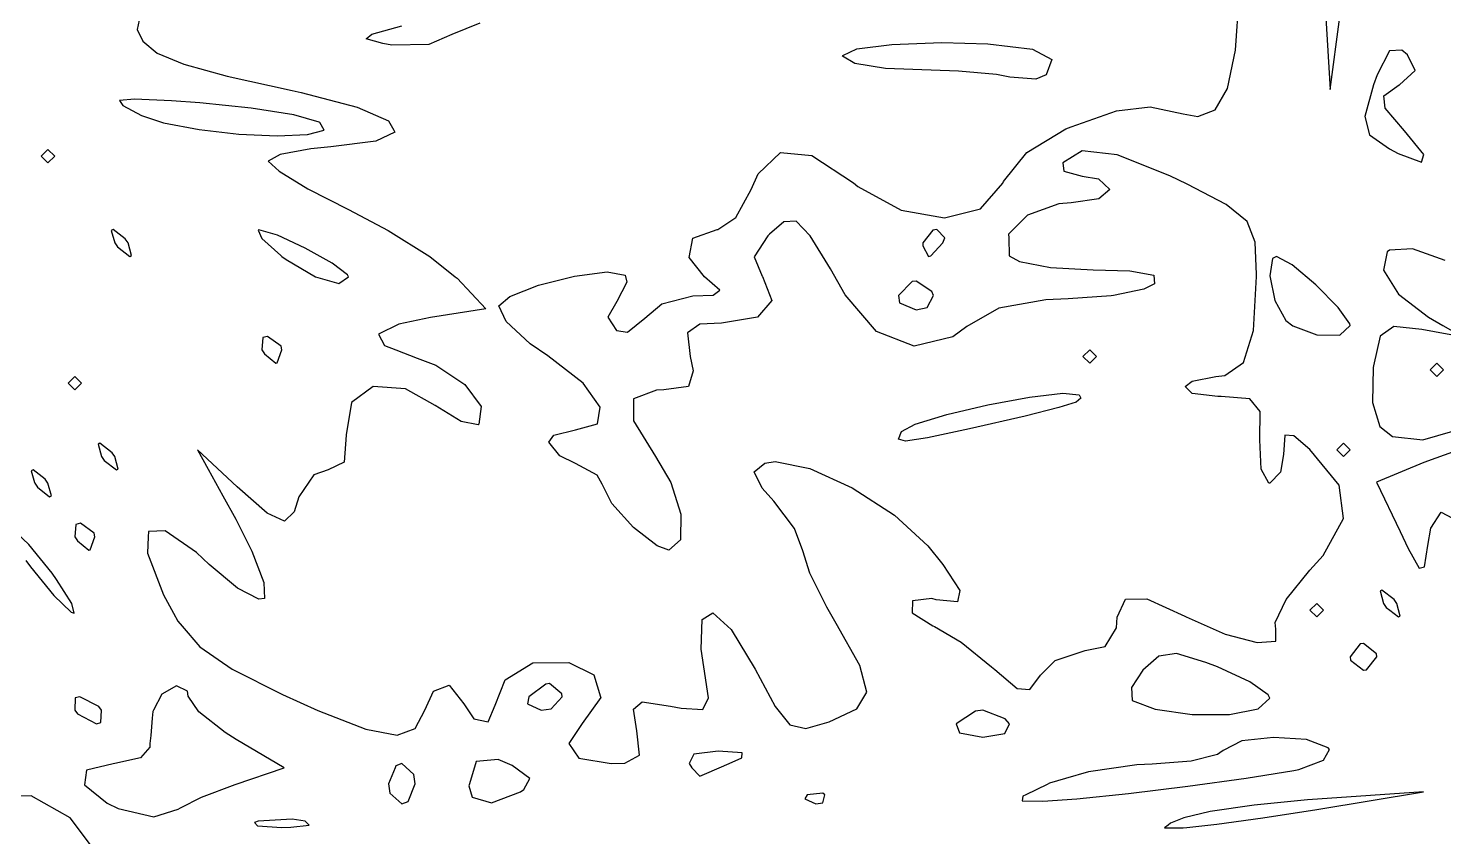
# Model space of a CAD drawing. Extents: x 111.7 to 189.1, y -142.8 to -74.9.
# Drawn here: x 133.35 to 144.24, y -126.17 to -119.95 of the extents above; entities that cross this region are included whole.
import ezdxf

# ---------------------------------------------------------------- set-up
doc = ezdxf.new("R2010")
doc.units = 0
doc.layers.add('BLACK', color=7, linetype='CONTINUOUS')

msp = doc.modelspace()

# ---------------------------------------------------------------- linework, layer by layer
at = {"layer": 'BLACK', "linetype": 'CONTINUOUS'}
for p, q in [((142.641, -120.116), (142.67, -119.671)), ((143.337, -119.867), (143.369, -120.418)), ((143.369, -120.418), (143.443, -119.859)), ((134.198, -119.884), (134.183, -119.958)), ((134.183, -119.958), (134.228, -120.047)), ((135.991, -119.993), (136.222, -119.929)), ((136.822, -119.908), (136.607, -119.996)), ((134.228, -120.047), (134.338, -120.14)), ((135.947, -120.029), (135.991, -119.993)), ((136.076, -120.064), (135.947, -120.029)), ((136.144, -120.078), (136.076, -120.064)), ((136.429, -120.071), (136.144, -120.078)), ((136.607, -119.996), (136.429, -120.071)), ((139.725, -120.106), (139.994, -120.071)), ((139.994, -120.071), (140.38, -120.058)), ((140.38, -120.058), (140.733, -120.067)), ((140.733, -120.067), (141.078, -120.109)), ((134.338, -120.14), (134.542, -120.224)), ((139.615, -120.161), (139.616, -120.157)), ((139.708, -120.219), (139.615, -120.161)), ((139.616, -120.157), (139.725, -120.106)), ((141.078, -120.109), (141.226, -120.189)), ((141.226, -120.189), (141.183, -120.307)), ((142.58, -120.412), (142.641, -120.116)), ((143.827, -120.122), (143.732, -120.305)), ((143.922, -120.115), (143.827, -120.122)), ((143.964, -120.151), (143.922, -120.115)), ((144.024, -120.272), (143.964, -120.151)), ((134.542, -120.224), (134.876, -120.315)), ((134.876, -120.315), (135.376, -120.427)), ((139.946, -120.257), (139.708, -120.219)), ((140.155, -120.265), (139.946, -120.257)), ((140.507, -120.277), (140.155, -120.265)), ((140.801, -120.304), (140.507, -120.277)), ((140.903, -120.323), (140.801, -120.304)), ((141.183, -120.307), (141.103, -120.338)), ((143.732, -120.305), (143.703, -120.383)), ((143.902, -120.382), (144.024, -120.272)), ((135.376, -120.427), (135.447, -120.442)), ((141.103, -120.338), (140.903, -120.323)), ((142.485, -120.576), (142.58, -120.412)), ((143.703, -120.383), (143.636, -120.627)), ((143.782, -120.468), (143.9, -120.383)), ((143.9, -120.383), (143.902, -120.382)), ((134.163, -120.493), (134.046, -120.503)), ((134.046, -120.503), (134.072, -120.543)), ((134.447, -120.507), (134.163, -120.493)), ((134.666, -120.522), (134.447, -120.507)), ((135.061, -120.562), (134.666, -120.522)), ((135.447, -120.442), (135.877, -120.555)), ((143.794, -120.563), (143.782, -120.468)), ((134.072, -120.543), (134.216, -120.619)), ((134.216, -120.619), (134.387, -120.676)), ((135.389, -120.615), (135.061, -120.562)), ((135.584, -120.67), (135.389, -120.615)), ((135.877, -120.555), (136.118, -120.659)), ((141.374, -120.706), (141.723, -120.582)), ((141.723, -120.582), (141.984, -120.552)), ((141.984, -120.552), (142.238, -120.605)), ((142.238, -120.605), (142.351, -120.626)), ((142.351, -120.626), (142.485, -120.576)), ((143.636, -120.627), (143.673, -120.769)), ((143.943, -120.736), (143.794, -120.563)), ((134.387, -120.676), (134.66, -120.728)), ((134.66, -120.728), (134.967, -120.762)), ((135.496, -120.766), (135.622, -120.733)), ((135.591, -120.674), (135.584, -120.67)), ((135.622, -120.733), (135.591, -120.674)), ((136.167, -120.748), (136.02, -120.817)), ((136.118, -120.659), (136.159, -120.733)), ((136.159, -120.733), (136.167, -120.748)), ((141.034, -120.905), (141.334, -120.723)), ((141.334, -120.723), (141.374, -120.706)), ((143.943, -120.737), (143.943, -120.736)), ((144.09, -120.92), (143.943, -120.737)), ((134.967, -120.762), (135.262, -120.775)), ((135.262, -120.775), (135.496, -120.766)), ((135.674, -120.861), (135.52, -120.875)), ((136.02, -120.817), (135.674, -120.861)), ((143.673, -120.769), (143.825, -120.877)), ((133.496, -120.881), (133.445, -120.932)), ((133.445, -120.932), (133.496, -120.984)), ((133.548, -120.932), (133.496, -120.881)), ((133.496, -120.984), (133.548, -120.932)), ((135.261, -120.932), (135.193, -120.971)), ((135.193, -120.971), (135.276, -121.049)), ((135.285, -120.919), (135.261, -120.932)), ((135.52, -120.875), (135.285, -120.919)), ((138.964, -121.068), (139.137, -120.904)), ((139.137, -120.904), (139.379, -120.927)), ((139.379, -120.927), (139.699, -121.138)), ((140.854, -121.127), (141.034, -120.905)), ((141.461, -120.891), (141.312, -120.984)), ((141.73, -120.923), (141.461, -120.891)), ((142.136, -121.083), (141.73, -120.923)), ((143.825, -120.877), (143.892, -120.912)), ((143.892, -120.912), (144.072, -120.979)), ((144.072, -120.979), (144.09, -120.92)), ((135.276, -121.049), (135.497, -121.183)), ((138.911, -121.19), (138.964, -121.068)), ((141.312, -120.984), (141.318, -121.047)), ((141.318, -121.047), (141.46, -121.087)), ((135.497, -121.183), (135.81, -121.344)), ((138.792, -121.404), (138.911, -121.19)), ((139.699, -121.138), (139.732, -121.165)), ((139.732, -121.165), (140.066, -121.349)), ((140.677, -121.337), (140.848, -121.141)), ((140.848, -121.141), (140.854, -121.127)), ((141.46, -121.087), (141.585, -121.107)), ((141.585, -121.107), (141.672, -121.19)), ((141.672, -121.19), (141.587, -121.261)), ((142.269, -121.147), (142.136, -121.083)), ((142.569, -121.305), (142.269, -121.147)), ((141.28, -121.299), (141.038, -121.386)), ((141.376, -121.292), (141.28, -121.299)), ((141.587, -121.261), (141.376, -121.292)), ((135.81, -121.344), (136.115, -121.504)), ((138.655, -121.498), (138.792, -121.404)), ((140.066, -121.349), (140.399, -121.407)), ((140.399, -121.407), (140.677, -121.337)), ((141.038, -121.386), (140.893, -121.534)), ((142.729, -121.435), (142.569, -121.305)), ((133.999, -121.498), (133.984, -121.505)), ((133.984, -121.505), (134.011, -121.601)), ((134.092, -121.57), (133.999, -121.498)), ((135.121, -121.5), (135.115, -121.501)), ((135.115, -121.501), (135.144, -121.567)), ((135.263, -121.541), (135.121, -121.5)), ((136.115, -121.504), (136.438, -121.705)), ((138.463, -121.563), (138.65, -121.498)), ((138.65, -121.498), (138.655, -121.498)), ((139.163, -121.438), (139.052, -121.532)), ((139.257, -121.434), (139.163, -121.438)), ((139.366, -121.545), (139.257, -121.434)), ((140.311, -121.502), (140.232, -121.601)), ((140.341, -121.498), (140.311, -121.502)), ((140.402, -121.561), (140.341, -121.498)), ((142.792, -121.594), (142.729, -121.435)), ((134.011, -121.601), (134.032, -121.631)), ((134.113, -121.601), (134.092, -121.57)), ((134.14, -121.697), (134.113, -121.601)), ((135.144, -121.567), (135.289, -121.697)), ((135.477, -121.641), (135.263, -121.541)), ((138.434, -121.713), (138.463, -121.563)), ((139.04, -121.545), (138.935, -121.708)), ((139.052, -121.532), (139.04, -121.545)), ((139.521, -121.799), (139.366, -121.545)), ((140.232, -121.601), (140.233, -121.624)), ((140.233, -121.624), (140.277, -121.704)), ((140.294, -121.699), (140.386, -121.601)), ((140.386, -121.601), (140.402, -121.561)), ((140.893, -121.534), (140.894, -121.561)), ((140.894, -121.561), (140.898, -121.699)), ((142.803, -121.844), (142.792, -121.594)), ((134.032, -121.631), (134.126, -121.704)), ((134.126, -121.704), (134.14, -121.697)), ((135.289, -121.697), (135.296, -121.704)), ((135.296, -121.704), (135.33, -121.729)), ((135.33, -121.729), (135.556, -121.862)), ((135.684, -121.756), (135.477, -121.641)), ((136.438, -121.705), (136.632, -121.861)), ((138.551, -121.862), (138.434, -121.713)), ((138.935, -121.708), (138.997, -121.856)), ((140.277, -121.704), (140.294, -121.699)), ((140.898, -121.699), (140.977, -121.743)), ((142.925, -121.721), (142.904, -121.854)), ((142.956, -121.704), (142.925, -121.721)), ((143.077, -121.77), (142.956, -121.704)), ((143.807, -121.67), (143.78, -121.81)), ((143.827, -121.655), (143.807, -121.67)), ((144.004, -121.646), (143.827, -121.655)), ((144.255, -121.736), (144.004, -121.646)), ((135.803, -121.846), (135.684, -121.756)), ((137.551, -121.857), (137.801, -121.823)), ((137.801, -121.823), (137.942, -121.848)), ((139.634, -122.001), (139.521, -121.799)), ((140.977, -121.743), (141.216, -121.789)), ((141.216, -121.789), (141.544, -121.807)), ((141.544, -121.807), (141.827, -121.815)), ((141.827, -121.815), (142.012, -121.85)), ((142.803, -121.859), (142.803, -121.844)), ((143.258, -121.923), (143.077, -121.77)), ((143.78, -121.81), (143.896, -121.994)), ((135.556, -121.862), (135.737, -121.912)), ((135.737, -121.912), (135.81, -121.861)), ((135.81, -121.861), (135.803, -121.846)), ((136.632, -121.861), (136.647, -121.873)), ((136.647, -121.873), (136.868, -122.108)), ((137.052, -122.014), (137.274, -121.927)), ((137.274, -121.927), (137.551, -121.857)), ((137.953, -121.903), (137.877, -122.052)), ((137.942, -121.848), (137.953, -121.903)), ((138.669, -121.965), (138.551, -121.862)), ((138.997, -121.856), (138.999, -121.859)), ((138.999, -121.859), (139.071, -122.044)), ((140.152, -121.898), (140.046, -122.005)), ((140.181, -121.894), (140.152, -121.898)), ((140.301, -121.974), (140.181, -121.894)), ((142.016, -121.915), (141.934, -121.956)), ((142.012, -121.85), (142.016, -121.915)), ((142.78, -122.276), (142.803, -121.859)), ((142.904, -121.854), (142.943, -122.044)), ((143.43, -122.097), (143.258, -121.923)), ((136.968, -122.085), (137.052, -122.014)), ((137.877, -122.052), (137.807, -122.173)), ((138.223, -122.069), (138.463, -122.009)), ((138.463, -122.009), (138.618, -122.003)), ((138.618, -122.003), (138.669, -121.965)), ((139.071, -122.044), (138.959, -122.171)), ((139.875, -122.283), (139.634, -122.001)), ((140.046, -122.005), (140.053, -122.063)), ((140.053, -122.063), (140.181, -122.115)), ((140.266, -122.098), (140.315, -122.005)), ((140.315, -122.005), (140.301, -121.974)), ((141.181, -122.038), (140.818, -122.102)), ((141.353, -122.032), (141.181, -122.038)), ((141.684, -122.008), (141.353, -122.032)), ((141.701, -122.005), (141.684, -122.008)), ((141.934, -121.956), (141.701, -122.005)), ((142.943, -122.044), (143.029, -122.197)), ((143.896, -121.994), (144.126, -122.173)), ((136.868, -122.108), (136.442, -122.176)), ((137.024, -122.206), (136.968, -122.085)), ((138.091, -122.181), (138.223, -122.069)), ((138.959, -122.171), (138.682, -122.218)), ((140.181, -122.115), (140.266, -122.098)), ((140.818, -122.102), (140.572, -122.244)), ((143.52, -122.224), (143.43, -122.097)), ((136.199, -122.226), (136.041, -122.303)), ((136.442, -122.176), (136.199, -122.226)), ((137.21, -122.377), (137.024, -122.206)), ((137.807, -122.173), (137.875, -122.275)), ((137.875, -122.275), (137.959, -122.289)), ((137.959, -122.289), (138.091, -122.181)), ((138.516, -122.226), (138.42, -122.294)), ((138.682, -122.218), (138.516, -122.226)), ((140.572, -122.244), (140.464, -122.324)), ((142.702, -122.521), (142.78, -122.276)), ((143.029, -122.197), (143.081, -122.238)), ((143.081, -122.238), (143.266, -122.309)), ((143.444, -122.311), (143.523, -122.236)), ((143.523, -122.236), (143.52, -122.224)), ((143.859, -122.244), (143.754, -122.319)), ((144.075, -122.267), (143.859, -122.244)), ((144.397, -122.327), (144.075, -122.267)), ((144.126, -122.173), (144.238, -122.236)), ((144.238, -122.236), (144.397, -122.327)), ((135.15, -122.329), (135.142, -122.424)), ((135.187, -122.321), (135.15, -122.329)), ((135.292, -122.395), (135.187, -122.321)), ((136.041, -122.303), (136.087, -122.39)), ((136.087, -122.39), (136.175, -122.424)), ((137.346, -122.471), (137.21, -122.377)), ((138.42, -122.294), (138.442, -122.475)), ((140.166, -122.395), (139.875, -122.283)), ((140.464, -122.324), (140.166, -122.395)), ((143.266, -122.309), (143.444, -122.311)), ((143.754, -122.319), (143.702, -122.547)), ((135.142, -122.424), (135.163, -122.454)), ((135.163, -122.454), (135.251, -122.526)), ((135.261, -122.524), (135.296, -122.424)), ((135.296, -122.424), (135.292, -122.395)), ((136.175, -122.424), (136.339, -122.487)), ((136.339, -122.487), (136.484, -122.542)), ((137.618, -122.681), (137.346, -122.471)), ((138.442, -122.475), (138.464, -122.586)), ((141.466, -122.475), (141.518, -122.424)), ((141.518, -122.526), (141.466, -122.475)), ((141.518, -122.424), (141.569, -122.475)), ((141.569, -122.475), (141.518, -122.526)), ((135.251, -122.526), (135.261, -122.524)), ((136.484, -122.542), (136.692, -122.681)), ((138.464, -122.586), (138.428, -122.706)), ((142.559, -122.622), (142.702, -122.521)), ((143.7, -122.56), (143.696, -122.83)), ((143.702, -122.547), (143.7, -122.56)), ((144.14, -122.578), (144.191, -122.526)), ((144.191, -122.629), (144.14, -122.578)), ((144.191, -122.526), (144.243, -122.578)), ((144.243, -122.578), (144.191, -122.629)), ((133.702, -122.629), (133.651, -122.681)), ((133.651, -122.681), (133.702, -122.732)), ((133.754, -122.681), (133.702, -122.629)), ((133.702, -122.732), (133.754, -122.681)), ((136.001, -122.706), (135.833, -122.829)), ((136.25, -122.724), (136.001, -122.706)), ((136.692, -122.681), (136.707, -122.691)), ((136.707, -122.691), (136.833, -122.859)), ((137.748, -122.866), (137.618, -122.681)), ((138.428, -122.706), (138.238, -122.732)), ((142.253, -122.707), (142.306, -122.666)), ((142.308, -122.759), (142.253, -122.707)), ((142.306, -122.666), (142.49, -122.629)), ((142.49, -122.629), (142.559, -122.622)), ((136.478, -122.852), (136.25, -122.724)), ((138.006, -122.802), (138.004, -122.971)), ((138.182, -122.734), (138.006, -122.802)), ((138.238, -122.732), (138.182, -122.734)), ((140.733, -122.848), (141.053, -122.788)), ((141.053, -122.788), (141.31, -122.758)), ((141.31, -122.758), (141.437, -122.771)), ((141.45, -122.795), (141.413, -122.827)), ((141.437, -122.771), (141.45, -122.795)), ((142.505, -122.784), (142.308, -122.759)), ((142.53, -122.784), (142.505, -122.784)), ((142.751, -122.802), (142.53, -122.784)), ((142.831, -122.9), (142.751, -122.802)), ((135.833, -122.829), (135.792, -123.078)), ((136.678, -122.977), (136.478, -122.852)), ((136.833, -122.859), (136.815, -122.996)), ((137.727, -122.995), (137.748, -122.866)), ((140.173, -122.997), (140.417, -122.922)), ((140.417, -122.922), (140.733, -122.848)), ((141.02, -122.934), (140.592, -123.031)), ((141.281, -122.869), (141.02, -122.934)), ((141.413, -122.827), (141.281, -122.869)), ((142.828, -123.118), (142.831, -122.9)), ((143.696, -122.83), (143.753, -123.015)), ((136.808, -123.001), (136.678, -122.977)), ((136.815, -122.996), (136.808, -123.001)), ((137.391, -123.081), (137.558, -123.041)), ((137.558, -123.041), (137.727, -122.995)), ((138.004, -122.971), (138.175, -123.246)), ((140.069, -123.054), (140.173, -122.997)), ((140.592, -123.031), (140.27, -123.101)), ((143.753, -123.015), (143.849, -123.091)), ((144.082, -123.118), (144.429, -123.018)), ((133.896, -123.143), (133.882, -123.15)), ((133.882, -123.15), (133.908, -123.246)), ((133.99, -123.216), (133.896, -123.143)), ((135.792, -123.081), (135.778, -123.288)), ((135.792, -123.078), (135.792, -123.081)), ((137.353, -123.136), (137.391, -123.081)), ((137.438, -123.241), (137.353, -123.136)), ((140.046, -123.112), (140.069, -123.054)), ((140.099, -123.128), (140.046, -123.112)), ((140.27, -123.101), (140.099, -123.128)), ((142.838, -123.344), (142.828, -123.118)), ((143.02, -123.08), (143.009, -123.23)), ((143.089, -123.087), (143.02, -123.08)), ((143.212, -123.192), (143.089, -123.087)), ((143.471, -123.143), (143.42, -123.195)), ((143.523, -123.195), (143.471, -123.143)), ((143.849, -123.091), (144.082, -123.118)), ((133.908, -123.246), (133.929, -123.277)), ((134.011, -123.246), (133.99, -123.216)), ((134.037, -123.342), (134.011, -123.246)), ((134.952, -123.478), (134.649, -123.195)), ((134.649, -123.195), (134.73, -123.342)), ((137.558, -123.298), (137.438, -123.241)), ((138.175, -123.246), (138.293, -123.445)), ((143.009, -123.23), (142.987, -123.365)), ((143.438, -123.465), (143.212, -123.192)), ((143.42, -123.195), (143.471, -123.246)), ((143.471, -123.246), (143.523, -123.195)), ((144.34, -123.201), (144.09, -123.291)), ((133.382, -123.349), (133.367, -123.356)), ((133.367, -123.356), (133.392, -123.445)), ((133.475, -123.421), (133.382, -123.349)), ((133.929, -123.277), (134.023, -123.349)), ((134.023, -123.349), (134.037, -123.342)), ((134.73, -123.342), (134.844, -123.548)), ((135.654, -123.349), (135.544, -123.387)), ((135.778, -123.288), (135.654, -123.349)), ((137.725, -123.39), (137.558, -123.298)), ((138.935, -123.364), (139.015, -123.297)), ((138.996, -123.488), (138.935, -123.364)), ((139.015, -123.297), (139.096, -123.283)), ((139.096, -123.283), (139.363, -123.338)), ((139.363, -123.338), (139.69, -123.486)), ((142.897, -123.451), (142.838, -123.344)), ((142.987, -123.365), (142.905, -123.452)), ((144.09, -123.291), (143.727, -123.442)), ((133.392, -123.445), (133.394, -123.452)), ((133.394, -123.452), (133.415, -123.482)), ((133.496, -123.452), (133.475, -123.421)), ((133.523, -123.548), (133.496, -123.452)), ((135.185, -123.682), (134.952, -123.478)), ((135.544, -123.387), (135.429, -123.555)), ((137.764, -123.459), (137.725, -123.39)), ((137.837, -123.607), (137.764, -123.459)), ((138.293, -123.445), (138.369, -123.69)), ((142.905, -123.452), (142.897, -123.451)), ((143.473, -123.724), (143.438, -123.465)), ((143.727, -123.442), (143.908, -123.824)), ((133.415, -123.482), (133.509, -123.555)), ((133.509, -123.555), (133.523, -123.548)), ((134.844, -123.548), (134.944, -123.729)), ((135.429, -123.555), (135.391, -123.672)), ((139.086, -123.59), (138.996, -123.488)), ((139.69, -123.486), (140.014, -123.696)), ((135.317, -123.744), (135.185, -123.682)), ((135.391, -123.672), (135.317, -123.744)), ((138.004, -123.791), (137.837, -123.607)), ((138.369, -123.69), (138.367, -123.886)), ((139.244, -123.801), (139.086, -123.59)), ((140.014, -123.696), (140.272, -123.934)), ((144.145, -123.797), (144.225, -123.675)), ((144.225, -123.675), (144.355, -123.744)), ((133.348, -123.924), (133.214, -123.796)), ((133.71, -123.768), (133.702, -123.863)), ((133.747, -123.76), (133.71, -123.768)), ((133.852, -123.835), (133.747, -123.76)), ((134.944, -123.729), (135.067, -123.974)), ((138.187, -123.933), (138.004, -123.791)), ((139.31, -123.973), (139.244, -123.801)), ((143.316, -124.007), (143.473, -123.724)), ((144.121, -123.932), (144.145, -123.797)), ((133.702, -123.863), (133.723, -123.894)), ((133.723, -123.894), (133.811, -123.966)), ((133.821, -123.963), (133.856, -123.863)), ((133.856, -123.863), (133.852, -123.835)), ((134.268, -123.863), (134.262, -123.989)), ((134.271, -123.823), (134.268, -123.863)), ((134.4, -123.819), (134.271, -123.823)), ((134.639, -123.985), (134.4, -123.819)), ((138.367, -123.886), (138.278, -123.966)), ((143.908, -123.824), (143.969, -123.953)), ((133.528, -124.144), (133.348, -123.924)), ((133.811, -123.966), (133.821, -123.963)), ((134.262, -123.989), (134.385, -124.311)), ((134.738, -124.076), (134.639, -123.985)), ((135.067, -123.974), (135.158, -124.216)), ((138.278, -123.966), (138.187, -123.933)), ((139.363, -124.144), (139.31, -123.973)), ((140.272, -123.934), (140.388, -124.076)), ((143.213, -124.122), (143.316, -124.007)), ((143.969, -123.953), (144.054, -124.106)), ((144.095, -124.094), (144.121, -123.932)), ((133.327, -124.047), (133.362, -124.096)), ((133.362, -124.096), (133.542, -124.317)), ((134.956, -124.26), (134.738, -124.076)), ((140.388, -124.076), (140.518, -124.278)), ((143.03, -124.346), (143.213, -124.122)), ((144.054, -124.106), (144.095, -124.094)), ((133.563, -124.193), (133.528, -124.144)), ((133.68, -124.378), (133.563, -124.193)), ((135.158, -124.216), (135.163, -124.339)), ((139.493, -124.407), (139.363, -124.144)), ((133.542, -124.317), (133.676, -124.444)), ((134.385, -124.311), (134.463, -124.452)), ((135.119, -124.345), (134.956, -124.26)), ((135.163, -124.339), (135.119, -124.345)), ((140.303, -124.34), (140.153, -124.357)), ((140.335, -124.348), (140.303, -124.34)), ((140.5, -124.364), (140.335, -124.348)), ((140.518, -124.278), (140.5, -124.364)), ((141.729, -124.484), (141.793, -124.343)), ((141.793, -124.343), (141.957, -124.342)), ((141.957, -124.342), (142.251, -124.474)), ((142.946, -124.524), (143.03, -124.346)), ((143.768, -124.275), (143.754, -124.281)), ((143.754, -124.281), (143.78, -124.377)), ((143.862, -124.347), (143.768, -124.275)), ((143.883, -124.377), (143.862, -124.347)), ((133.676, -124.444), (133.698, -124.452)), ((133.698, -124.452), (133.68, -124.378)), ((134.463, -124.452), (134.496, -124.513)), ((138.533, -124.5), (138.616, -124.45)), ((138.616, -124.45), (138.758, -124.577)), ((139.566, -124.532), (139.493, -124.407)), ((140.153, -124.357), (140.152, -124.449)), ((140.152, -124.449), (140.309, -124.55)), ((143.266, -124.377), (143.214, -124.429)), ((143.214, -124.429), (143.266, -124.48)), ((143.317, -124.429), (143.266, -124.377)), ((143.266, -124.48), (143.317, -124.429)), ((143.78, -124.377), (143.801, -124.408)), ((143.801, -124.408), (143.828, -124.429)), ((143.828, -124.429), (143.895, -124.48)), ((143.909, -124.474), (143.883, -124.377)), ((134.496, -124.513), (134.529, -124.552)), ((134.529, -124.552), (134.665, -124.711)), ((138.526, -124.73), (138.533, -124.5)), ((139.748, -124.855), (139.566, -124.532)), ((140.309, -124.55), (140.322, -124.555)), ((140.322, -124.555), (140.527, -124.676)), ((141.637, -124.708), (141.725, -124.565)), ((141.725, -124.565), (141.729, -124.484)), ((142.251, -124.474), (142.26, -124.479)), ((142.26, -124.479), (142.562, -124.614)), ((142.952, -124.574), (142.946, -124.524)), ((143.895, -124.48), (143.909, -124.474)), ((138.758, -124.577), (138.942, -124.883)), ((140.527, -124.676), (140.762, -124.865)), ((142.562, -124.614), (142.806, -124.679)), ((142.806, -124.679), (142.951, -124.668)), ((142.951, -124.668), (142.952, -124.574)), ((134.665, -124.711), (134.914, -124.884)), ((138.547, -124.864), (138.526, -124.73)), ((141.251, -124.816), (141.483, -124.74)), ((141.483, -124.74), (141.637, -124.708)), ((142.051, -124.782), (141.928, -124.892)), ((142.187, -124.763), (142.051, -124.782)), ((142.413, -124.832), (142.187, -124.763)), ((143.601, -124.689), (143.523, -124.789)), ((143.626, -124.686), (143.601, -124.689)), ((143.725, -124.764), (143.626, -124.686)), ((143.728, -124.789), (143.725, -124.764)), ((134.914, -124.884), (135.302, -125.078)), ((137.018, -124.965), (137.229, -124.835)), ((137.229, -124.835), (137.506, -124.831)), ((137.506, -124.831), (137.699, -124.927)), ((138.583, -125.105), (138.547, -124.864)), ((138.942, -124.883), (139.095, -125.17)), ((139.802, -125.06), (139.748, -124.855)), ((140.762, -124.865), (140.786, -124.887)), ((140.786, -124.887), (140.96, -125.031)), ((141.139, -124.929), (141.251, -124.816)), ((141.928, -124.892), (141.84, -125.024)), ((142.501, -124.866), (142.413, -124.832)), ((142.75, -124.982), (142.501, -124.866)), ((143.523, -124.789), (143.526, -124.813)), ((143.526, -124.813), (143.626, -124.892)), ((143.626, -124.892), (143.65, -124.889)), ((143.65, -124.889), (143.728, -124.789)), ((136.941, -125.161), (137.018, -124.965)), ((137.33, -124.998), (137.199, -125.097)), ((137.359, -124.994), (137.33, -124.998)), ((137.453, -125.073), (137.359, -124.994)), ((137.699, -124.927), (137.752, -125.097)), ((141.057, -125.041), (141.139, -124.929)), ((142.893, -125.081), (142.75, -124.982)), ((133.707, -125.105), (133.702, -125.2)), ((133.741, -125.097), (133.707, -125.105)), ((133.887, -125.172), (133.741, -125.097)), ((134.372, -125.075), (134.31, -125.2)), ((134.487, -125.011), (134.372, -125.075)), ((134.57, -125.053), (134.487, -125.011)), ((134.576, -125.092), (134.57, -125.053)), ((134.657, -125.212), (134.576, -125.092)), ((135.302, -125.078), (135.575, -125.202)), ((136.397, -125.2), (136.464, -125.053)), ((136.464, -125.053), (136.586, -125.006)), ((136.586, -125.006), (136.699, -125.149)), ((137.199, -125.097), (137.189, -125.15)), ((137.372, -125.188), (137.456, -125.097)), ((137.456, -125.097), (137.453, -125.073)), ((137.753, -125.101), (137.611, -125.302)), ((137.752, -125.097), (137.753, -125.101)), ((138.539, -125.195), (138.583, -125.105)), ((139.724, -125.189), (139.802, -125.06)), ((140.96, -125.031), (141.057, -125.041)), ((141.84, -125.024), (141.845, -125.124)), ((142.816, -125.19), (142.906, -125.106)), ((142.906, -125.106), (142.893, -125.081)), ((133.702, -125.2), (133.723, -125.228)), ((133.908, -125.2), (133.887, -125.172)), ((133.903, -125.295), (133.908, -125.2)), ((134.305, -125.209), (134.3, -125.26)), ((134.31, -125.2), (134.305, -125.209)), ((134.86, -125.371), (134.657, -125.212)), ((135.575, -125.202), (135.944, -125.346)), ((136.325, -125.341), (136.397, -125.2)), ((136.699, -125.149), (136.776, -125.266)), ((136.887, -125.29), (136.941, -125.161)), ((137.189, -125.15), (137.295, -125.2)), ((137.295, -125.2), (137.372, -125.188)), ((138.004, -125.191), (138.073, -125.136)), ((138.031, -125.357), (138.004, -125.191)), ((138.073, -125.136), (138.291, -125.167)), ((138.291, -125.167), (138.373, -125.183)), ((138.373, -125.183), (138.539, -125.195)), ((139.095, -125.17), (139.208, -125.312)), ((139.511, -125.288), (139.724, -125.189)), ((140.638, -125.207), (140.489, -125.303)), ((140.695, -125.2), (140.638, -125.207)), ((140.867, -125.265), (140.695, -125.2)), ((141.845, -125.124), (142.023, -125.191)), ((142.023, -125.191), (142.306, -125.233)), ((142.594, -125.232), (142.816, -125.19)), ((133.723, -125.228), (133.869, -125.303)), ((133.869, -125.303), (133.903, -125.295)), ((134.3, -125.26), (134.288, -125.393)), ((136.776, -125.266), (136.887, -125.29)), ((137.611, -125.302), (137.506, -125.456)), ((139.208, -125.312), (139.331, -125.339)), ((139.331, -125.339), (139.511, -125.288)), ((140.489, -125.303), (140.516, -125.374)), ((140.864, -125.379), (140.901, -125.303)), ((140.901, -125.303), (140.867, -125.265)), ((142.306, -125.233), (142.594, -125.232)), ((134.288, -125.393), (134.282, -125.457)), ((134.945, -125.425), (134.86, -125.371)), ((135.314, -125.642), (134.945, -125.425)), ((135.944, -125.346), (136.184, -125.391)), ((136.184, -125.391), (136.325, -125.341)), ((138.05, -125.545), (138.031, -125.357)), ((140.516, -125.374), (140.695, -125.406)), ((140.695, -125.406), (140.864, -125.379)), ((142.688, -125.436), (142.546, -125.509)), ((142.934, -125.409), (142.688, -125.436)), ((143.188, -125.426), (142.934, -125.409)), ((143.353, -125.489), (143.188, -125.426)), ((134.28, -125.483), (134.209, -125.567)), ((134.282, -125.457), (134.28, -125.483)), ((137.506, -125.456), (137.585, -125.568)), ((137.938, -125.607), (138.05, -125.545)), ((138.47, -125.539), (138.433, -125.611)), ((138.658, -125.516), (138.47, -125.539)), ((138.843, -125.528), (138.658, -125.516)), ((138.84, -125.565), (138.843, -125.528)), ((142.503, -125.54), (142.299, -125.593)), ((142.519, -125.528), (142.503, -125.54)), ((142.546, -125.509), (142.519, -125.528)), ((143.319, -125.584), (143.365, -125.503)), ((143.365, -125.503), (143.353, -125.489)), ((133.998, -125.612), (133.794, -125.66)), ((134.011, -125.611), (133.998, -125.612)), ((134.209, -125.567), (134.011, -125.611)), ((134.937, -125.772), (135.314, -125.642)), ((136.169, -125.642), (136.119, -125.766)), ((136.174, -125.629), (136.169, -125.642)), ((136.222, -125.611), (136.174, -125.629)), ((136.313, -125.695), (136.222, -125.611)), ((136.793, -125.595), (136.741, -125.766)), ((136.964, -125.579), (136.793, -125.595)), ((137.072, -125.626), (136.964, -125.579)), ((137.206, -125.725), (137.072, -125.626)), ((137.585, -125.568), (137.833, -125.611)), ((137.833, -125.611), (137.938, -125.607)), ((138.433, -125.611), (138.454, -125.644)), ((138.454, -125.644), (138.516, -125.707)), ((138.569, -125.685), (138.741, -125.611)), ((138.741, -125.611), (138.84, -125.565)), ((141.881, -125.621), (141.508, -125.673)), ((142, -125.616), (141.881, -125.621)), ((142.299, -125.593), (142, -125.616)), ((143.089, -125.663), (143.127, -125.655)), ((143.127, -125.655), (143.319, -125.584)), ((133.794, -125.66), (133.777, -125.773)), ((136.119, -125.766), (136.13, -125.837)), ((136.269, -125.903), (136.324, -125.766)), ((136.324, -125.766), (136.313, -125.695)), ((136.741, -125.766), (136.736, -125.783)), ((137.16, -125.81), (137.206, -125.725)), ((138.516, -125.707), (138.569, -125.685)), ((141.209, -125.762), (141.189, -125.771)), ((141.332, -125.725), (141.209, -125.762)), ((141.508, -125.673), (141.332, -125.725)), ((142.274, -125.784), (142.722, -125.722)), ((142.722, -125.722), (143.089, -125.663)), ((133.367, -125.859), (132.984, -125.861)), ((133.667, -126.027), (133.367, -125.859)), ((133.777, -125.773), (133.952, -125.916)), ((134.516, -125.95), (134.679, -125.87)), ((134.679, -125.87), (134.937, -125.772)), ((136.13, -125.837), (136.222, -125.92)), ((136.736, -125.783), (136.764, -125.87)), ((136.764, -125.87), (136.912, -125.913)), ((136.912, -125.913), (137.135, -125.827)), ((137.135, -125.827), (137.16, -125.81)), ((139.341, -125.851), (139.325, -125.882)), ((139.463, -125.839), (139.341, -125.851)), ((139.478, -125.851), (139.463, -125.839)), ((139.464, -125.913), (139.478, -125.851)), ((141.004, -125.862), (140.997, -125.896)), ((141.025, -125.851), (141.004, -125.862)), ((141.189, -125.771), (141.025, -125.851)), ((141.419, -125.881), (141.816, -125.84)), ((141.816, -125.84), (142.274, -125.784)), ((143.266, -125.963), (144.088, -125.829)), ((144.088, -125.829), (143.272, -125.885)), ((133.952, -125.916), (134.037, -125.957)), ((134.037, -125.957), (134.311, -126.02)), ((134.311, -126.02), (134.5, -125.962)), ((134.5, -125.962), (134.516, -125.95)), ((136.222, -125.92), (136.269, -125.903)), ((139.325, -125.882), (139.409, -125.92)), ((139.409, -125.92), (139.464, -125.913)), ((140.997, -125.896), (141.158, -125.899)), ((141.158, -125.899), (141.419, -125.881)), ((142.445, -125.979), (142.243, -126.027)), ((142.784, -125.93), (142.445, -125.979)), ((143.195, -125.89), (142.784, -125.93)), ((142.852, -126.027), (143.266, -125.963)), ((143.272, -125.885), (143.195, -125.89)), ((133.879, -126.308), (133.667, -126.027)), ((135.116, -126.055), (135.087, -126.064)), ((135.087, -126.064), (135.109, -126.091)), ((135.109, -126.091), (135.296, -126.102)), ((135.377, -126.039), (135.116, -126.055)), ((135.366, -126.101), (135.508, -126.085)), ((135.476, -126.055), (135.377, -126.039)), ((135.508, -126.085), (135.476, -126.055)), ((142.121, -126.085), (142.094, -126.105)), ((142.14, -126.07), (142.121, -126.085)), ((142.243, -126.027), (142.14, -126.07)), ((142.265, -126.103), (142.496, -126.077)), ((142.496, -126.077), (142.852, -126.027)), ((135.296, -126.102), (135.366, -126.101)), ((142.094, -126.105), (142.237, -126.105)), ((142.237, -126.105), (142.265, -126.103))]:
    msp.add_line(p, q, dxfattribs=at)

doc.saveas('drawing.dxf')
